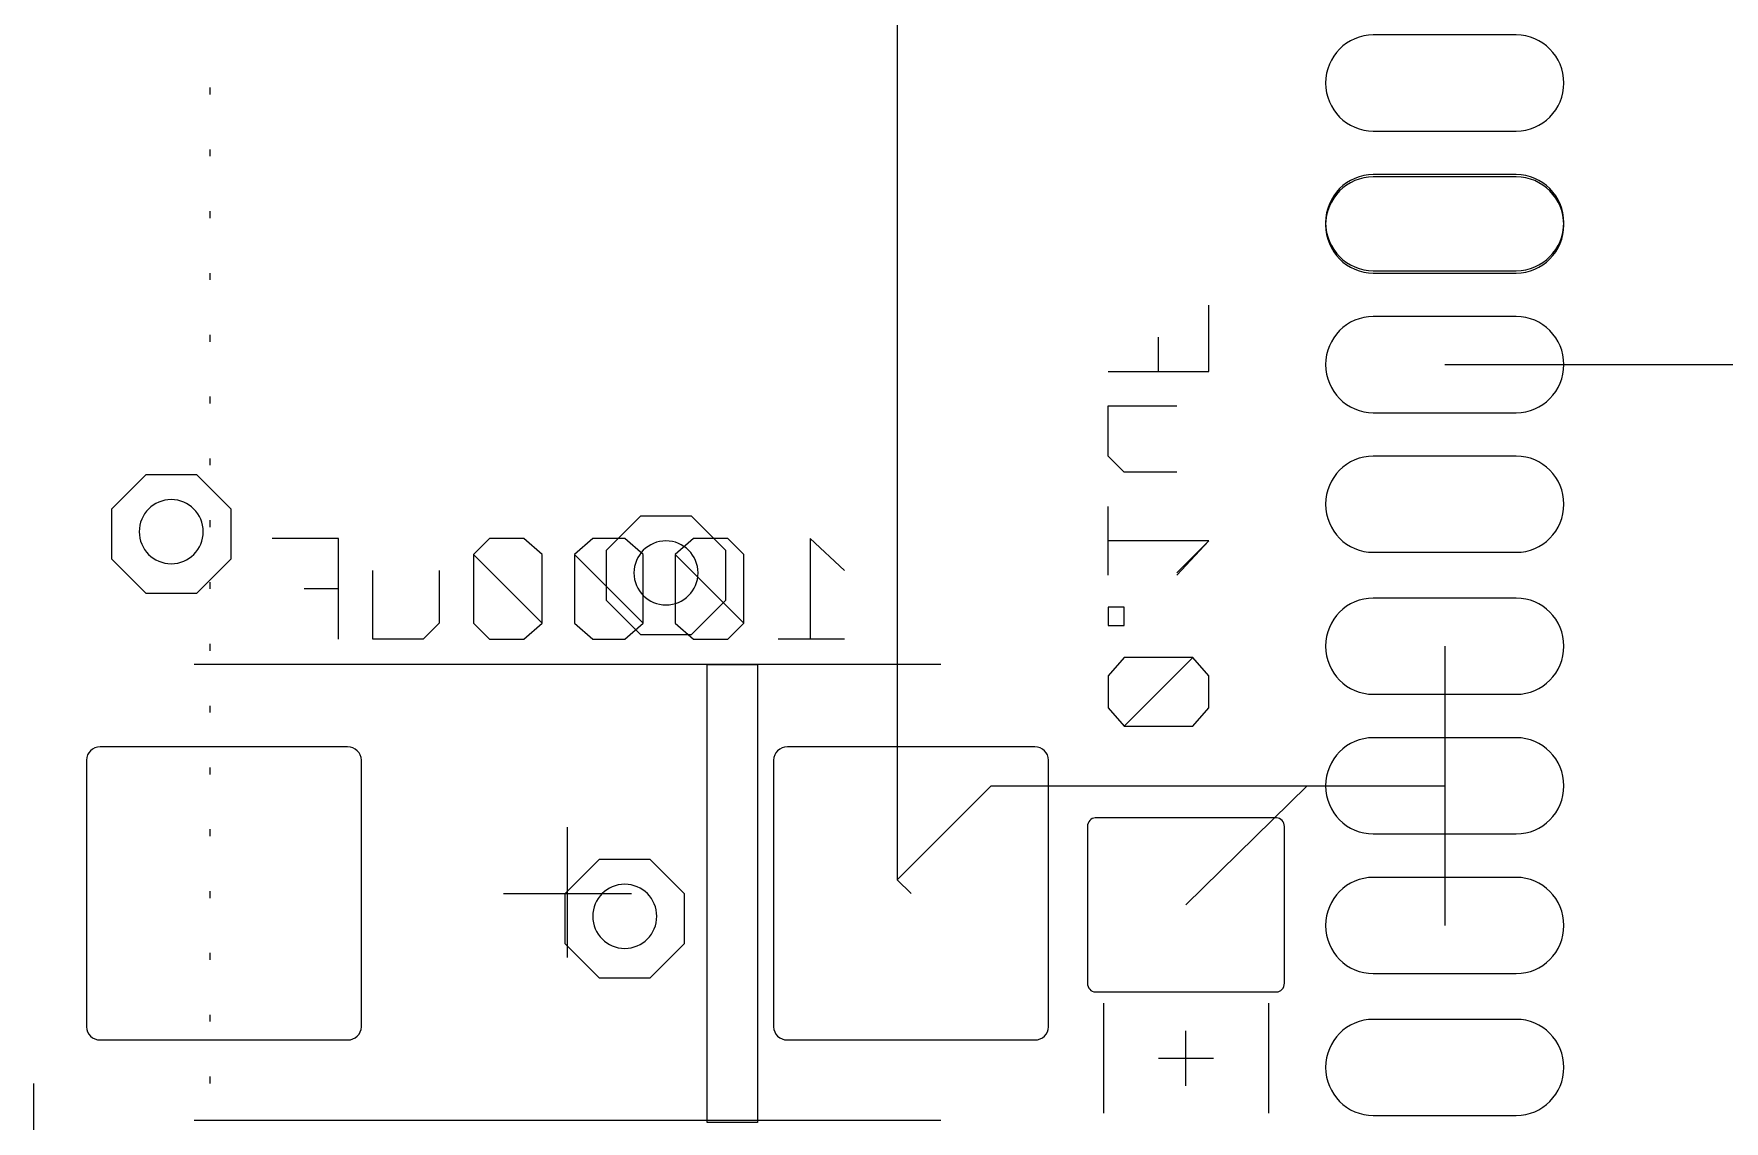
# Model space of a CAD drawing. Extents: x 82 to 212, y 79 to 137.
# Drawn here: x 128.17 to 143.79, y 93.19 to 103.24 of the extents above; entities that cross this region are included whole.
import ezdxf

# ---------------------------------------------------------------- set-up
doc = ezdxf.new("R2010")
doc.units = 0
doc.layers.add('Circuit_2013-04-18', color=7, linetype='CONTINUOUS')
doc.layers.add('Circuit_2013-08-08', color=7, linetype='CONTINUOUS')

msp = doc.modelspace()

# ---------------------------------------------------------------- linework, layer by layer
at = {"layer": 'Circuit_2013-04-18', "color": 5}
for points in [[(156.238222, 126.661333), (142.268222, 126.661333), (136.151056, 120.544167), (136.151056, 95.419333)], [(129.801056, 102.6795), (129.801056, 102.743)], [(129.801056, 102.108), (129.801056, 102.1715)], [(129.801056, 101.5365), (129.801056, 101.6)], [(129.801056, 100.965), (129.801056, 101.0285)], [(129.801056, 100.3935), (129.801056, 100.457)], [(141.209889, 100.181833), (148.914556, 100.181833), (153.677056, 95.419333), (153.677056, 85.809667)], [(129.801056, 99.822), (129.801056, 99.8855)], [(129.801056, 99.2505), (129.801056, 99.314)], [(129.801056, 98.679), (129.801056, 98.7425)], [(129.801056, 98.1075), (129.801056, 98.171)], [(129.801056, 97.536), (129.801056, 97.5995)], [(141.209889, 97.578333), (141.209889, 96.287167), (141.209889, 94.996)], [(129.801056, 96.9645), (129.801056, 97.028)], [(129.801056, 96.393), (129.801056, 96.4565)], [(136.151056, 95.419333), (137.018889, 96.287167), (141.209889, 96.287167)], [(138.818056, 95.1865), (139.939889, 96.287167), (141.209889, 96.287167)], [(129.801056, 95.8215), (129.801056, 95.885)], [(129.801056, 95.25), (129.801056, 95.3135)], [(136.151056, 95.419333), (136.278056, 95.292333)], [(129.801056, 94.6785), (129.801056, 94.742)], [(129.801056, 94.107), (129.801056, 94.1705)], [(129.801056, 93.5355), (129.801056, 93.599)]]:
    msp.add_lwpolyline(points, dxfattribs=at)
at = {"layer": 'Circuit_2013-04-18', "color": 7}
for points in [[(141.870289, 103.229833), (140.549489, 103.229833)], [(140.109222, 102.785333), (140.109222, 102.785333)], [(140.549489, 102.340833), (141.870289, 102.340833)], [(141.870289, 101.9175), (140.549489, 101.9175)], [(140.109222, 101.473), (140.109222, 101.473)], [(140.549489, 101.0285), (141.870289, 101.0285)], [(141.870289, 100.626333), (140.549489, 100.626333)], [(140.109222, 100.181833), (140.109222, 100.181833)], [(140.549489, 99.737333), (141.870289, 99.737333)], [(141.870289, 99.335167), (140.549489, 99.335167)], [(129.991556, 98.382667), (129.674056, 98.065167), (129.208389, 98.065167), (128.890889, 98.382667), (128.890889, 98.848333), (129.208389, 99.165833), (129.674056, 99.165833), (129.991556, 98.848333), (129.991556, 98.382667), (129.991556, 98.382667)], [(140.109222, 98.890667), (140.109222, 98.890667)], [(134.563556, 98.001667), (134.246056, 97.684167), (133.780389, 97.684167), (133.462889, 98.001667), (133.462889, 98.467333), (133.780389, 98.784833), (134.246056, 98.784833), (134.563556, 98.467333), (134.563556, 98.001667), (134.563556, 98.001667)], [(129.737556, 98.636667), (129.737556, 98.636667)], [(140.549489, 98.446167), (141.870289, 98.446167)], [(134.309556, 98.255667), (134.309556, 98.255667)], [(141.870289, 98.022833), (140.549489, 98.022833)], [(140.109222, 97.578333), (140.109222, 97.578333)], [(134.394222, 97.409), (134.859889, 97.409), (134.859889, 93.175667), (134.394222, 93.175667), (134.394222, 97.409), (134.394222, 97.409)], [(140.549489, 97.133833), (141.870289, 97.133833)], [(141.870289, 96.731667), (140.549489, 96.731667)], [(131.071056, 96.647), (128.785056, 96.647)], [(137.421056, 96.647), (135.135056, 96.647)], [(128.658056, 96.52508), (128.658056, 94.059587), (128.658056, 94.059587)], [(131.198056, 94.059587), (131.198056, 96.52508)], [(135.008056, 96.52508), (135.008056, 94.059587), (135.008056, 94.059587)], [(137.548056, 94.059587), (137.548056, 96.52508)], [(140.109222, 96.287167), (140.109222, 96.287167)], [(139.655409, 95.990833), (137.980702, 95.990833)], [(133.103056, 94.699667), (133.103056, 95.906167)], [(137.907889, 95.9104), (137.907889, 94.4626), (137.907889, 94.4626)], [(139.728222, 94.4626), (139.728222, 95.9104)], [(140.549489, 95.842667), (141.870289, 95.842667)], [(134.182556, 94.826667), (133.865056, 94.509167), (133.399389, 94.509167), (133.081889, 94.826667), (133.081889, 95.292333), (133.399389, 95.609833), (133.865056, 95.609833), (134.182556, 95.292333), (134.182556, 94.826667), (134.182556, 94.826667)], [(132.510389, 95.292333), (133.695722, 95.292333)], [(141.870289, 95.4405), (140.549489, 95.4405)], [(133.928556, 95.080667), (133.928556, 95.080667)], [(140.109222, 94.996), (140.109222, 94.996)], [(140.549489, 94.5515), (141.870289, 94.5515)], [(137.980702, 94.382167), (139.655409, 94.382167)], [(141.870289, 94.128167), (140.549489, 94.128167)], [(128.785056, 93.937667), (131.071056, 93.937667)], [(135.135056, 93.937667), (137.421056, 93.937667)], [(138.818056, 93.514333), (138.818056, 94.022333)], [(138.564056, 93.768333), (139.072056, 93.768333)], [(140.109222, 93.683667), (140.109222, 93.683667)], [(128.171222, 91.5035), (128.171222, 93.5355)], [(140.549489, 93.239167), (141.870289, 93.239167)]]:
    msp.add_lwpolyline(points, dxfattribs=at)
at = {"layer": 'Circuit_2013-04-18', "color": 1}
for points in [[(138.098389, 100.118333), (139.029722, 100.118333), (139.029722, 100.732167)], [(138.564056, 100.118333), (138.564056, 100.435833)], [(138.733389, 99.187), (138.246556, 99.187), (138.098389, 99.335167), (138.098389, 99.800833), (138.733389, 99.800833)], [(138.098389, 98.2345), (138.098389, 98.8695)], [(130.986389, 97.641833), (130.986389, 98.573167), (130.372556, 98.573167)], [(132.870222, 97.79), (132.870222, 98.425), (132.700889, 98.573167), (132.383389, 98.573167), (132.235222, 98.425), (132.235222, 97.79), (132.383389, 97.641833), (132.700889, 97.641833), (132.870222, 97.79), (132.235222, 98.425)], [(133.801556, 97.79), (133.801556, 98.425), (133.632222, 98.573167), (133.335889, 98.573167), (133.166556, 98.425), (133.166556, 97.79), (133.335889, 97.641833), (133.632222, 97.641833), (133.801556, 97.79), (133.166556, 98.425)], [(134.732889, 97.79), (134.732889, 98.425), (134.584722, 98.573167), (134.267222, 98.573167), (134.097889, 98.425), (134.097889, 97.79), (134.267222, 97.641833), (134.584722, 97.641833), (134.732889, 97.79), (134.097889, 98.425)], [(135.664222, 98.276833), (135.346722, 98.573167), (135.346722, 97.641833)], [(138.733389, 98.2345), (139.029722, 98.552), (138.098389, 98.552)], [(131.917722, 98.276833), (131.917722, 97.79), (131.769556, 97.641833), (131.303889, 97.641833), (131.303889, 98.276833)], [(130.986389, 98.1075), (130.668889, 98.1075)], [(138.098389, 97.768833), (138.246556, 97.768833), (138.246556, 97.938167), (138.098389, 97.938167), (138.098389, 97.768833)], [(135.664222, 97.641833), (135.050389, 97.641833)], [(138.246556, 96.8375), (138.881556, 96.8375), (139.029722, 97.006833), (139.029722, 97.303167), (138.881556, 97.4725), (138.246556, 97.4725), (138.098389, 97.303167), (138.098389, 97.006833), (138.246556, 96.8375), (138.881556, 97.4725)]]:
    msp.add_lwpolyline(points, dxfattribs=at)
at = {"layer": 'Circuit_2013-04-18', "color": 6}
for points in [[(136.553222, 97.409), (129.652889, 97.409)], [(138.056056, 94.276333), (138.056056, 93.260333)], [(139.580056, 94.276333), (139.580056, 93.260333)], [(129.652889, 93.196833), (136.553222, 93.196833)]]:
    msp.add_lwpolyline(points, dxfattribs=at)
at = {"layer": 'Circuit_2013-04-18', "color": 7}
for points in [[(140.549489, 103.229833), (140.306338, 103.229833), (140.109222, 103.030824), (140.109222, 102.785333)], [(142.310556, 102.785333), (142.310556, 103.030824), (142.11344, 103.229833), (141.870289, 103.229833)], [(140.109222, 102.785333), (140.109222, 102.539842), (140.306338, 102.340833), (140.549489, 102.340833)], [(141.870289, 102.340833), (142.11344, 102.340833), (142.310556, 102.539842), (142.310556, 102.785333)], [(140.549489, 101.9175), (140.306338, 101.9175), (140.109222, 101.718491), (140.109222, 101.473)], [(142.310556, 101.473), (142.310556, 101.718491), (142.11344, 101.9175), (141.870289, 101.9175)], [(140.109222, 101.473), (140.109222, 101.227509), (140.306338, 101.0285), (140.549489, 101.0285)], [(141.870289, 101.0285), (142.11344, 101.0285), (142.310556, 101.227509), (142.310556, 101.473)], [(140.549489, 100.626333), (140.306338, 100.626333), (140.109222, 100.427324), (140.109222, 100.181833)], [(142.310556, 100.181833), (142.310556, 100.427324), (142.11344, 100.626333), (141.870289, 100.626333)], [(140.109222, 100.181833), (140.109222, 99.936342), (140.306338, 99.737333), (140.549489, 99.737333)], [(141.870289, 99.737333), (142.11344, 99.737333), (142.310556, 99.936342), (142.310556, 100.181833)], [(140.549489, 99.335167), (140.306338, 99.335167), (140.109222, 99.136158), (140.109222, 98.890667)], [(142.310556, 98.890667), (142.310556, 99.136158), (142.11344, 99.335167), (141.870289, 99.335167)], [(129.441222, 98.933), (129.277562, 98.933), (129.144889, 98.800327), (129.144889, 98.636667)], [(129.737556, 98.636667), (129.737556, 98.800327), (129.604883, 98.933), (129.441222, 98.933)], [(140.109222, 98.890667), (140.109222, 98.645176), (140.306338, 98.446167), (140.549489, 98.446167)], [(141.870289, 98.446167), (142.11344, 98.446167), (142.310556, 98.645176), (142.310556, 98.890667)], [(129.144889, 98.636667), (129.144889, 98.473006), (129.277562, 98.340333), (129.441222, 98.340333)], [(129.441222, 98.340333), (129.604883, 98.340333), (129.737556, 98.473006), (129.737556, 98.636667)], [(134.013222, 98.552), (133.849562, 98.552), (133.716889, 98.419327), (133.716889, 98.255667)], [(134.309556, 98.255667), (134.309556, 98.419327), (134.176883, 98.552), (134.013222, 98.552)], [(133.716889, 98.255667), (133.716889, 98.092006), (133.849562, 97.959333), (134.013222, 97.959333)], [(134.013222, 97.959333), (134.176883, 97.959333), (134.309556, 98.092006), (134.309556, 98.255667)], [(140.549489, 98.022833), (140.306338, 98.022833), (140.109222, 97.823824), (140.109222, 97.578333)], [(142.310556, 97.578333), (142.310556, 97.823824), (142.11344, 98.022833), (141.870289, 98.022833)], [(140.109222, 97.578333), (140.109222, 97.332842), (140.306338, 97.133833), (140.549489, 97.133833)], [(141.870289, 97.133833), (142.11344, 97.133833), (142.310556, 97.332842), (142.310556, 97.578333)], [(140.549489, 96.731667), (140.306338, 96.731667), (140.109222, 96.532658), (140.109222, 96.287167)], [(142.310556, 96.287167), (142.310556, 96.532658), (142.11344, 96.731667), (141.870289, 96.731667)], [(128.785056, 96.647), (128.714915, 96.647), (128.658056, 96.592415), (128.658056, 96.52508)], [(131.198056, 96.52508), (131.198056, 96.592415), (131.141196, 96.647), (131.071056, 96.647)], [(135.135056, 96.647), (135.064915, 96.647), (135.008056, 96.592415), (135.008056, 96.52508)], [(137.548056, 96.52508), (137.548056, 96.592415), (137.491196, 96.647), (137.421056, 96.647)], [(140.109222, 96.287167), (140.109222, 96.041676), (140.306338, 95.842667), (140.549489, 95.842667)], [(141.870289, 95.842667), (142.11344, 95.842667), (142.310556, 96.041676), (142.310556, 96.287167)], [(137.980702, 95.990833), (137.940488, 95.990833), (137.907889, 95.954822), (137.907889, 95.9104)], [(139.728222, 95.9104), (139.728222, 95.954822), (139.69562, 95.990833), (139.655409, 95.990833)], [(133.632222, 95.377), (133.468562, 95.377), (133.335889, 95.244327), (133.335889, 95.080667)], [(133.928556, 95.080667), (133.928556, 95.244327), (133.795883, 95.377), (133.632222, 95.377)], [(140.549489, 95.4405), (140.306338, 95.4405), (140.109222, 95.241491), (140.109222, 94.996)], [(142.310556, 94.996), (142.310556, 95.241491), (142.11344, 95.4405), (141.870289, 95.4405)], [(133.335889, 95.080667), (133.335889, 94.917006), (133.468562, 94.784333), (133.632222, 94.784333)], [(133.632222, 94.784333), (133.795883, 94.784333), (133.928556, 94.917006), (133.928556, 95.080667)], [(140.109222, 94.996), (140.109222, 94.750509), (140.306338, 94.5515), (140.549489, 94.5515)], [(141.870289, 94.5515), (142.11344, 94.5515), (142.310556, 94.750509), (142.310556, 94.996)], [(137.907889, 94.4626), (137.907889, 94.418178), (137.940488, 94.382167), (137.980702, 94.382167)], [(139.655409, 94.382167), (139.69562, 94.382167), (139.728222, 94.418178), (139.728222, 94.4626)], [(128.658056, 94.059587), (128.658056, 93.992251), (128.714915, 93.937667), (128.785056, 93.937667)], [(131.071056, 93.937667), (131.141196, 93.937667), (131.198056, 93.992251), (131.198056, 94.059587)], [(135.008056, 94.059587), (135.008056, 93.992251), (135.064915, 93.937667), (135.135056, 93.937667)], [(137.421056, 93.937667), (137.491196, 93.937667), (137.548056, 93.992251), (137.548056, 94.059587)], [(140.549489, 94.128167), (140.306338, 94.128167), (140.109222, 93.929158), (140.109222, 93.683667)], [(142.310556, 93.683667), (142.310556, 93.929158), (142.11344, 94.128167), (141.870289, 94.128167)], [(140.109222, 93.683667), (140.109222, 93.438176), (140.306338, 93.239167), (140.549489, 93.239167)], [(141.870289, 93.239167), (142.11344, 93.239167), (142.310556, 93.438176), (142.310556, 93.683667)]]:
    msp.add_open_spline(points, degree=3, dxfattribs=at)
at = {"layer": 'Circuit_2013-08-08', "color": 5}
for points in [[(156.238222, 126.661333), (142.268222, 126.661333), (136.151056, 120.565333), (136.151056, 95.419333)], [(129.801056, 102.6795), (129.801056, 102.743)], [(129.801056, 102.108), (129.801056, 102.1715)], [(129.801056, 101.5365), (129.801056, 101.6)], [(129.801056, 100.965), (129.801056, 101.0285)], [(129.801056, 100.3935), (129.801056, 100.457)], [(141.209889, 100.181833), (148.914556, 100.181833), (153.677056, 95.419333), (153.677056, 85.809667)], [(129.801056, 99.822), (129.801056, 99.8855)], [(129.801056, 99.2505), (129.801056, 99.314)], [(129.801056, 98.679), (129.801056, 98.7425)], [(129.801056, 98.1075), (129.801056, 98.171)], [(129.801056, 97.536), (129.801056, 97.5995)], [(141.209889, 97.578333), (141.209889, 96.287167), (141.209889, 94.996)], [(129.801056, 96.9645), (129.801056, 97.028)], [(129.801056, 96.393), (129.801056, 96.4565)], [(136.151056, 95.419333), (137.018889, 96.287167), (141.209889, 96.287167)], [(138.818056, 95.1865), (139.939889, 96.287167), (141.209889, 96.287167)], [(129.801056, 95.8215), (129.801056, 95.885)], [(129.801056, 95.25), (129.801056, 95.3135)], [(136.151056, 95.419333), (136.278056, 95.292333)], [(129.801056, 94.6785), (129.801056, 94.742)], [(129.801056, 94.107), (129.801056, 94.1705)], [(129.801056, 93.5355), (129.801056, 93.599)]]:
    msp.add_lwpolyline(points, dxfattribs=at)
at = {"layer": 'Circuit_2013-08-08', "color": 7}
for points in [[(141.870289, 103.229833), (140.549489, 103.229833)], [(140.109222, 102.785333), (140.109222, 102.785333)], [(140.549489, 102.340833), (141.870289, 102.340833)], [(141.870289, 101.938667), (140.549489, 101.938667)], [(140.109222, 101.494167), (140.109222, 101.494167)], [(140.549489, 101.049667), (141.870289, 101.049667)], [(141.870289, 100.626333), (140.549489, 100.626333)], [(140.109222, 100.181833), (140.109222, 100.181833)], [(140.549489, 99.737333), (141.870289, 99.737333)], [(141.870289, 99.335167), (140.549489, 99.335167)], [(129.991556, 98.382667), (129.674056, 98.065167), (129.208389, 98.065167), (128.890889, 98.382667), (128.890889, 98.848333), (129.208389, 99.165833), (129.674056, 99.165833), (129.991556, 98.848333), (129.991556, 98.382667), (129.991556, 98.382667)], [(140.109222, 98.890667), (140.109222, 98.890667)], [(134.563556, 98.001667), (134.246056, 97.684167), (133.780389, 97.684167), (133.462889, 98.001667), (133.462889, 98.467333), (133.780389, 98.784833), (134.246056, 98.784833), (134.563556, 98.467333), (134.563556, 98.001667), (134.563556, 98.001667)], [(129.737556, 98.636667), (129.737556, 98.636667)], [(140.549489, 98.446167), (141.870289, 98.446167)], [(134.309556, 98.255667), (134.309556, 98.255667)], [(141.870289, 98.022833), (140.549489, 98.022833)], [(140.109222, 97.578333), (140.109222, 97.578333)], [(134.394222, 97.409), (134.859889, 97.409), (134.859889, 93.175667), (134.394222, 93.175667), (134.394222, 97.409), (134.394222, 97.409)], [(140.549489, 97.133833), (141.870289, 97.133833)], [(141.870289, 96.731667), (140.549489, 96.731667)], [(131.071056, 96.647), (128.785056, 96.647)], [(137.421056, 96.647), (135.135056, 96.647)], [(128.658056, 96.52508), (128.658056, 94.059587), (128.658056, 94.059587)], [(131.198056, 94.059587), (131.198056, 96.52508)], [(135.008056, 96.52508), (135.008056, 94.059587), (135.008056, 94.059587)], [(137.548056, 94.059587), (137.548056, 96.52508)], [(140.109222, 96.287167), (140.109222, 96.287167)], [(139.655409, 95.990833), (137.980702, 95.990833)], [(133.103056, 94.699667), (133.103056, 95.906167)], [(137.907889, 95.9104), (137.907889, 94.4626), (137.907889, 94.4626)], [(139.728222, 94.4626), (139.728222, 95.9104)], [(140.549489, 95.842667), (141.870289, 95.842667)], [(134.182556, 94.826667), (133.865056, 94.509167), (133.399389, 94.509167), (133.081889, 94.826667), (133.081889, 95.292333), (133.399389, 95.609833), (133.865056, 95.609833), (134.182556, 95.292333), (134.182556, 94.826667), (134.182556, 94.826667)], [(132.510389, 95.292333), (133.695722, 95.292333)], [(141.870289, 95.4405), (140.549489, 95.4405)], [(133.928556, 95.080667), (133.928556, 95.080667)], [(140.109222, 94.996), (140.109222, 94.996)], [(140.549489, 94.5515), (141.870289, 94.5515)], [(137.980702, 94.382167), (139.655409, 94.382167)], [(141.870289, 94.128167), (140.549489, 94.128167)], [(128.785056, 93.937667), (131.071056, 93.937667)], [(135.135056, 93.937667), (137.421056, 93.937667)], [(138.818056, 93.514333), (138.818056, 94.022333)], [(138.564056, 93.768333), (139.072056, 93.768333)], [(140.109222, 93.683667), (140.109222, 93.683667)], [(128.171222, 91.5035), (128.171222, 93.5355)], [(140.549489, 93.239167), (141.870289, 93.239167)]]:
    msp.add_lwpolyline(points, dxfattribs=at)
at = {"layer": 'Circuit_2013-08-08', "color": 1}
for points in [[(138.098389, 100.118333), (139.029722, 100.118333), (139.029722, 100.732167)], [(138.564056, 100.118333), (138.564056, 100.435833)], [(138.733389, 99.187), (138.246556, 99.187), (138.098389, 99.335167), (138.098389, 99.800833), (138.733389, 99.800833)], [(138.098389, 98.255667), (138.098389, 98.8695)], [(130.986389, 97.641833), (130.986389, 98.573167), (130.372556, 98.573167)], [(132.870222, 97.79), (132.870222, 98.425), (132.700889, 98.573167), (132.383389, 98.573167), (132.235222, 98.425), (132.235222, 97.79), (132.383389, 97.641833), (132.700889, 97.641833), (132.870222, 97.79), (132.235222, 98.425)], [(133.801556, 97.79), (133.801556, 98.425), (133.632222, 98.573167), (133.335889, 98.573167), (133.166556, 98.425), (133.166556, 97.79), (133.335889, 97.641833), (133.632222, 97.641833), (133.801556, 97.79), (133.166556, 98.425)], [(134.732889, 97.79), (134.732889, 98.425), (134.584722, 98.573167), (134.267222, 98.573167), (134.097889, 98.425), (134.097889, 97.79), (134.267222, 97.641833), (134.584722, 97.641833), (134.732889, 97.79), (134.097889, 98.425)], [(135.664222, 98.276833), (135.346722, 98.573167), (135.346722, 97.641833)], [(138.733389, 98.255667), (139.029722, 98.552), (138.098389, 98.552)], [(131.917722, 98.276833), (131.917722, 97.79), (131.769556, 97.641833), (131.303889, 97.641833), (131.303889, 98.276833)], [(130.986389, 98.1075), (130.668889, 98.1075)], [(138.098389, 97.768833), (138.246556, 97.768833), (138.246556, 97.938167), (138.098389, 97.938167), (138.098389, 97.768833)], [(135.664222, 97.641833), (135.050389, 97.641833)], [(138.246556, 96.8375), (138.881556, 96.8375), (139.029722, 97.006833), (139.029722, 97.303167), (138.881556, 97.4725), (138.246556, 97.4725), (138.098389, 97.303167), (138.098389, 97.006833), (138.246556, 96.8375), (138.881556, 97.4725)]]:
    msp.add_lwpolyline(points, dxfattribs=at)
at = {"layer": 'Circuit_2013-08-08', "color": 6}
for points in [[(136.553222, 97.409), (129.652889, 97.409)], [(138.056056, 94.276333), (138.056056, 93.2815)], [(139.580056, 94.276333), (139.580056, 93.2815)], [(129.652889, 93.196833), (136.553222, 93.196833)]]:
    msp.add_lwpolyline(points, dxfattribs=at)
at = {"layer": 'Circuit_2013-08-08', "color": 7}
for points in [[(140.549489, 103.229833), (140.306338, 103.229833), (140.109222, 103.030824), (140.109222, 102.785333)], [(142.310556, 102.785333), (142.310556, 103.030824), (142.11344, 103.229833), (141.870289, 103.229833)], [(140.109222, 102.785333), (140.109222, 102.539842), (140.306338, 102.340833), (140.549489, 102.340833)], [(141.870289, 102.340833), (142.11344, 102.340833), (142.310556, 102.539842), (142.310556, 102.785333)], [(140.549489, 101.938667), (140.306338, 101.938667), (140.109222, 101.739658), (140.109222, 101.494167)], [(142.310556, 101.494167), (142.310556, 101.739658), (142.11344, 101.938667), (141.870289, 101.938667)], [(140.109222, 101.494167), (140.109222, 101.248676), (140.306338, 101.049667), (140.549489, 101.049667)], [(141.870289, 101.049667), (142.11344, 101.049667), (142.310556, 101.248676), (142.310556, 101.494167)], [(140.549489, 100.626333), (140.306338, 100.626333), (140.109222, 100.427324), (140.109222, 100.181833)], [(142.310556, 100.181833), (142.310556, 100.427324), (142.11344, 100.626333), (141.870289, 100.626333)], [(140.109222, 100.181833), (140.109222, 99.936342), (140.306338, 99.737333), (140.549489, 99.737333)], [(141.870289, 99.737333), (142.11344, 99.737333), (142.310556, 99.936342), (142.310556, 100.181833)], [(140.549489, 99.335167), (140.306338, 99.335167), (140.109222, 99.136158), (140.109222, 98.890667)], [(142.310556, 98.890667), (142.310556, 99.136158), (142.11344, 99.335167), (141.870289, 99.335167)], [(129.441222, 98.933), (129.277562, 98.933), (129.144889, 98.800327), (129.144889, 98.636667)], [(129.737556, 98.636667), (129.737556, 98.800327), (129.604883, 98.933), (129.441222, 98.933)], [(140.109222, 98.890667), (140.109222, 98.645176), (140.306338, 98.446167), (140.549489, 98.446167)], [(141.870289, 98.446167), (142.11344, 98.446167), (142.310556, 98.645176), (142.310556, 98.890667)], [(129.144889, 98.636667), (129.144889, 98.473006), (129.277562, 98.340333), (129.441222, 98.340333)], [(129.441222, 98.340333), (129.604883, 98.340333), (129.737556, 98.473006), (129.737556, 98.636667)], [(134.013222, 98.552), (133.849562, 98.552), (133.716889, 98.419327), (133.716889, 98.255667)], [(134.309556, 98.255667), (134.309556, 98.419327), (134.176883, 98.552), (134.013222, 98.552)], [(133.716889, 98.255667), (133.716889, 98.092006), (133.849562, 97.959333), (134.013222, 97.959333)], [(134.013222, 97.959333), (134.176883, 97.959333), (134.309556, 98.092006), (134.309556, 98.255667)], [(140.549489, 98.022833), (140.306338, 98.022833), (140.109222, 97.823824), (140.109222, 97.578333)], [(142.310556, 97.578333), (142.310556, 97.823824), (142.11344, 98.022833), (141.870289, 98.022833)], [(140.109222, 97.578333), (140.109222, 97.332842), (140.306338, 97.133833), (140.549489, 97.133833)], [(141.870289, 97.133833), (142.11344, 97.133833), (142.310556, 97.332842), (142.310556, 97.578333)], [(140.549489, 96.731667), (140.306338, 96.731667), (140.109222, 96.532658), (140.109222, 96.287167)], [(142.310556, 96.287167), (142.310556, 96.532658), (142.11344, 96.731667), (141.870289, 96.731667)], [(128.785056, 96.647), (128.714915, 96.647), (128.658056, 96.592415), (128.658056, 96.52508)], [(131.198056, 96.52508), (131.198056, 96.592415), (131.141196, 96.647), (131.071056, 96.647)], [(135.135056, 96.647), (135.064915, 96.647), (135.008056, 96.592415), (135.008056, 96.52508)], [(137.548056, 96.52508), (137.548056, 96.592415), (137.491196, 96.647), (137.421056, 96.647)], [(140.109222, 96.287167), (140.109222, 96.041676), (140.306338, 95.842667), (140.549489, 95.842667)], [(141.870289, 95.842667), (142.11344, 95.842667), (142.310556, 96.041676), (142.310556, 96.287167)], [(137.980702, 95.990833), (137.940488, 95.990833), (137.907889, 95.954822), (137.907889, 95.9104)], [(139.728222, 95.9104), (139.728222, 95.954822), (139.69562, 95.990833), (139.655409, 95.990833)], [(133.632222, 95.377), (133.468562, 95.377), (133.335889, 95.244327), (133.335889, 95.080667)], [(133.928556, 95.080667), (133.928556, 95.244327), (133.795883, 95.377), (133.632222, 95.377)], [(140.549489, 95.4405), (140.306338, 95.4405), (140.109222, 95.241491), (140.109222, 94.996)], [(142.310556, 94.996), (142.310556, 95.241491), (142.11344, 95.4405), (141.870289, 95.4405)], [(133.335889, 95.080667), (133.335889, 94.917006), (133.468562, 94.784333), (133.632222, 94.784333)], [(133.632222, 94.784333), (133.795883, 94.784333), (133.928556, 94.917006), (133.928556, 95.080667)], [(140.109222, 94.996), (140.109222, 94.750509), (140.306338, 94.5515), (140.549489, 94.5515)], [(141.870289, 94.5515), (142.11344, 94.5515), (142.310556, 94.750509), (142.310556, 94.996)], [(137.907889, 94.4626), (137.907889, 94.418178), (137.940488, 94.382167), (137.980702, 94.382167)], [(139.655409, 94.382167), (139.69562, 94.382167), (139.728222, 94.418178), (139.728222, 94.4626)], [(128.658056, 94.059587), (128.658056, 93.992251), (128.714915, 93.937667), (128.785056, 93.937667)], [(131.071056, 93.937667), (131.141196, 93.937667), (131.198056, 93.992251), (131.198056, 94.059587)], [(135.008056, 94.059587), (135.008056, 93.992251), (135.064915, 93.937667), (135.135056, 93.937667)], [(137.421056, 93.937667), (137.491196, 93.937667), (137.548056, 93.992251), (137.548056, 94.059587)], [(140.549489, 94.128167), (140.306338, 94.128167), (140.109222, 93.929158), (140.109222, 93.683667)], [(142.310556, 93.683667), (142.310556, 93.929158), (142.11344, 94.128167), (141.870289, 94.128167)], [(140.109222, 93.683667), (140.109222, 93.438176), (140.306338, 93.239167), (140.549489, 93.239167)], [(141.870289, 93.239167), (142.11344, 93.239167), (142.310556, 93.438176), (142.310556, 93.683667)]]:
    msp.add_open_spline(points, degree=3, dxfattribs=at)

doc.saveas('drawing.dxf')
